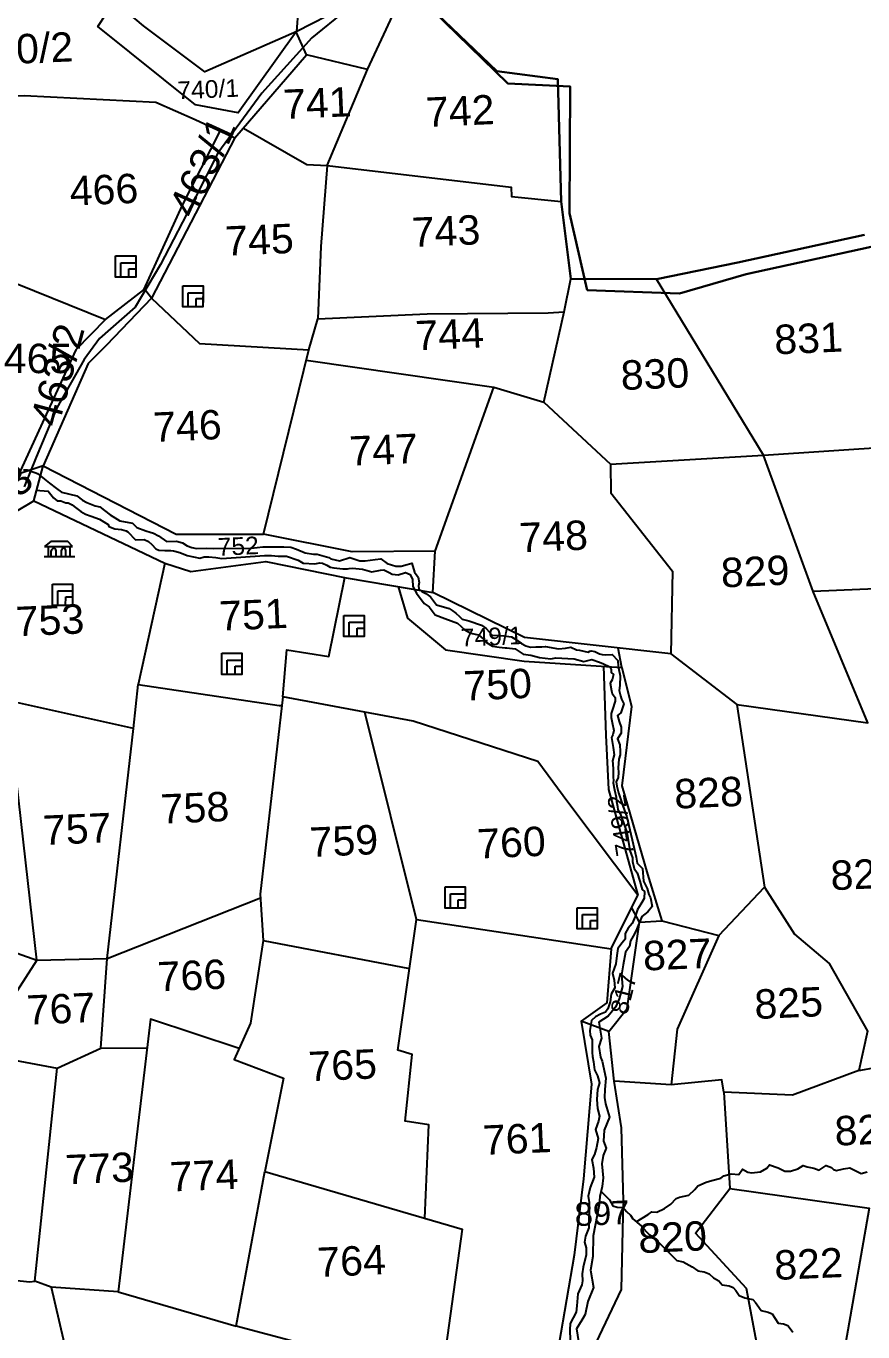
# Model space of a CAD drawing. Header units: inches. Extents: x 304037 to 460575, y 1453943 to 1639883.
# Drawn here: x 328879 to 329611, y 1605168 to 1606310 of the extents above; entities that cross this region are included whole.
import ezdxf

# ---------------------------------------------------------------- set-up
doc = ezdxf.new("R2010")
doc.units = ezdxf.units.IN
doc.header["$MEASUREMENT"] = 0
doc.linetypes.add('ACAD_ISO02W100', pattern=[15, 12, -3])
doc.linetypes.add('BORDER', pattern=[1.75, 0.5, -0.25, 0.5, -0.25, 0, -0.25])
for name, color, linetype in [('CARTTRACK', 30, 'ACAD_ISO02W100'), ('NALA', 4, 'Continuous'), ('SQUAREWELL', 5, 'Continuous'), ('SURVEY_BND', 7, 'Continuous'), ('SURVEY_NO', 7, 'Continuous'), ('VILLAGE_AREA', 1, 'Continuous')]:
    doc.layers.add(name, color=color, linetype=linetype)
doc.layers.add('VILL_BOUNDARY', color=6, linetype='BORDER', lineweight=30)
doc.styles.get("Standard").update_dxf_attribs({"font": 'arial.ttf'})

# ---------------------------------------------------------------- blocks, each defined once
blk = doc.blocks.new('raji')
at = {"layer": 'VILLAGE_AREA', "linetype": 'ByBlock'}
for points in [[(0.241, 0.085), (0.201, 0.128), (0.055, 0.128), (0.003, 0.085)], [(0, 0), (0.26, 0)], [(0.003, 0.085), (0.241, 0.085)], [(0.036, 0), (0.036, 0.083)], [(0.059, 0.004), (0.059, 0.049)], [(0.102, 0), (0.102, 0.048)], [(0.146, 0), (0.146, 0.055)], [(0.181, 0.053), (0.181, 0)], [(0.217, 0.085), (0.217, 0)]]:
    blk.add_lwpolyline(points, dxfattribs=at)
for centre, radius, start, end in [((0.081, 0.048), 0.0212, 359.9131, 180.0869), ((0.164, 0.053), 0.0178, 1.52, 170.7873)]:
    blk.add_arc(centre, radius, start, end, dxfattribs=at)
blk = doc.blocks.new('KALUVOYA')
at = {"layer": 'CARTTRACK', "linetype": 'ByBlock'}
blk.add_lwpolyline([(-53.86, 271.05), (-62.44, 264.03), (-66.69, 259.32), (-70.43, 254.23), (-72.32, 250.48), (-75.3, 244.78), (-77.43, 241.15), (-80.47, 238.47), (-81.77, 236.68), (-84.08, 232.57), (-85.84, 228.4), (-86.86, 225.86)], dxfattribs=at)
at = {"layer": 'NALA', "linetype": 'ByBlock'}
for points in [[(-86.91, 227.32), (-86.61, 227.3), (-85.95, 227.09), (-85.73, 226.99), (-85.14, 226.53), (-84.7, 226.18), (-84.11, 225.72), (-83.69, 225.41), (-82.4, 225.12), (-81.9, 224.75), (-81.54, 224.53), (-80.84, 224.27), (-80.42, 224.17), (-80.04, 223.87), (-79.55, 223.5), (-78.74, 222.99), (-77.67, 222.8), (-77.29, 222.42), (-76.52, 222.15), (-76.15, 222.01), (-75.87, 221.93), (-75.46, 221.7), (-74.77, 221.22), (-73.91, 221.25), (-73.4, 221.11), (-73.02, 220.87), (-72.62, 220.71), (-72.21, 220.63), (-71.36, 220.67), (-70.74, 220.64), (-67.54, 220.68), (-66.59, 220.77), (-65.29, 220.78), (-64.81, 220.79), (-64.21, 220.77), (-63.73, 220.58), (-62.98, 220.27), (-62.28, 220.15), (-61.96, 220.17), (-60.97, 219.89), (-60.82, 219.77), (-60.07, 219.6), (-59.19, 219.89), (-58.33, 219.61), (-57.9, 219.61), (-57.04, 219.71), (-56.57, 219.78), (-56.01, 219.36), (-55.65, 219.25), (-55.28, 219.16), (-54.84, 219.16), (-54.32, 219.3), (-53.94, 219.4), (-53.71, 218.65), (-53.39, 218.22), (-53.29, 217.75), (-53.36, 217.49), (-53.33, 217.21), (-53.08, 216.99), (-52.74, 216.83), (-52.33, 216.55), (-51.82, 215.86), (-50.74, 215.54), (-50.49, 215.37), (-50.18, 215.16), (-49.88, 214.86), (-49.64, 214.64), (-49.09, 214.51), (-48, 214.13), (-47.62, 213.85), (-47.09, 213.3), (-46.56, 213.27), (-46.12, 213.24), (-45.47, 213.15), (-45.03, 212.9), (-44.62, 212.58), (-44.25, 212.37), (-43.83, 212.27), (-43.4, 212.29), (-42.88, 212.29), (-42.58, 212.33), (-41.47, 212.13), (-40.88, 212.2), (-40.41, 212.27), (-39.94, 212.06), (-39.69, 212.03), (-38.94, 211.86), (-38.79, 211.92), (-38.7, 211.96), (-38.38, 211.9), (-37.99, 211.71), (-37.76, 211.65), (-37.46, 211.63), (-36.91, 211.64), (-36.41, 211.14), (-36.39, 210.66), (-36.31, 210.25), (-36.25, 209.99), (-36.23, 209.84), (-36.24, 209.02), (-36.3, 208.6), (-36.19, 208.15), (-36.11, 207.86), (-35.92, 207.47), (-36.17, 206.7), (-36.46, 206.46), (-36.3, 205.97), (-36.14, 205.49), (-36.14, 204.98), (-36.46, 204.48), (-36.25, 203.99), (-36.22, 203.42), (-36.21, 203.13), (-36.32, 202.77), (-36.39, 202.01), (-36.36, 201.63), (-36.39, 201.21), (-36.57, 200.84), (-36.5, 200.45), (-36.36, 199.89), (-36, 198.78), (-35.66, 197.87), (-34.86, 194.42), (-34.76, 193.92), (-34.33, 193.47), (-34.22, 192.38), (-33.92, 191.77), (-33.77, 191.25), (-33.63, 190.99), (-33.5, 190.24), (-33.86, 189.78), (-34.38, 189.38), (-34.84, 188.19), (-35.11, 187.73), (-35.32, 187.32), (-35.43, 186.83), (-35.77, 186.35), (-35.96, 185.28), (-36.1, 184.42), (-36.02, 183.44), (-36.3, 182.38), (-36.59, 181.69), (-37.22, 180.93), (-38.03, 180.4), (-37.79, 179.04), (-38.03, 178.33), (-37.87, 177.44), (-37.73, 177.08), (-37.42, 175.64), (-37.51, 174.68), (-37.53, 174.01), (-37.45, 173.46), (-37.12, 172.33), (-37.56, 171.23), (-37.62, 170.31), (-37.39, 169.71), (-37.64, 169.08), (-37.75, 168.38), (-37.65, 167.19), (-37.72, 166.43), (-37.92, 165.59), (-37.98, 164.89), (-38.48, 162.25), (-38.51, 160.49), (-38.71, 159.32), (-38.46, 157.87), (-38.93, 156.68), (-39.16, 155.57), (-39.44, 155.09), (-39.91, 154.34), (-39.74, 153.28)], [(-85.87, 225.6), (-84.83, 225.5), (-84.36, 224.94), (-84.05, 224.69), (-83.76, 224.68), (-83.33, 224.52), (-83.12, 224.52), (-82.79, 224.34), (-82.62, 224.21), (-82.39, 224.04), (-82.04, 223.78), (-81.65, 223.56), (-81.17, 223.39), (-80.46, 223.12), (-79.72, 222.66), (-79.68, 222.51), (-79.17, 222.31), (-78.59, 222.24), (-78.19, 222.13), (-78.05, 222.04), (-77.41, 221.38), (-76.66, 221.39), (-76.31, 221.24), (-76, 220.98), (-75.68, 220.62), (-75.42, 220.49), (-74.92, 220.48), (-74.39, 220.46), (-74.17, 220.45), (-73.63, 220.29), (-73.02, 220.05), (-71.93, 219.83), (-71.57, 219.93), (-71.17, 219.92), (-70.59, 219.87), (-70.06, 219.78), (-66.44, 220.05), (-65.86, 220.05), (-65.27, 219.98), (-64.8, 219.98), (-64.56, 219.99), (-63.59, 219.64), (-63.15, 219.4), (-62.18, 219.33), (-61.74, 219.43), (-61.51, 219.39), (-61.14, 219.24), (-60.86, 219.07), (-60.56, 219), (-60.29, 218.96), (-59.8, 218.92), (-59.4, 218.93), (-59.25, 218.96), (-58.96, 218.97), (-58.13, 218.88), (-57.33, 218.67), (-56.59, 218.81), (-56.31, 218.83), (-55.86, 218.6), (-55.6, 218.46), (-55.09, 218.41), (-54.46, 218.6), (-54.08, 218.44), (-53.88, 218.01), (-53.85, 217.42), (-53.54, 216.85), (-52.88, 215.97), (-52.45, 215.68), (-51.94, 215.01), (-51.13, 214.69), (-50.05, 214.3), (-49.42, 213.73), (-48.95, 213.46), (-48.25, 213.32), (-47.83, 212.94), (-47.59, 212.66), (-47.06, 212.34), (-46.49, 212.26), (-45.99, 212.22), (-45.84, 212.22), (-45.15, 212.12), (-44.46, 211.67), (-43.8, 211.58), (-43.07, 211.39), (-42.12, 211.29), (-41.7, 211.36), (-40.66, 211.3), (-40.14, 211.29), (-39.32, 211.05), (-38.62, 211.22), (-37.98, 211), (-37.65, 210.86), (-37.1, 210.61), (-36.99, 210.37), (-37, 210.12), (-36.79, 209.95), (-36.89, 209.49), (-37.07, 209.22), (-36.97, 208.56), (-36.89, 208.34), (-36.64, 208.01), (-36.65, 207.69), (-36.86, 206.98), (-36.98, 206.63), (-37, 206.3), (-36.91, 205.88), (-36.76, 205.2), (-36.83, 204.82), (-36.96, 204.6), (-36.82, 203.74), (-36.72, 203.13), (-36.87, 202.62), (-36.85, 202.36), (-36.81, 201.89), (-36.8, 201.19), (-36.78, 200.97), (-36.82, 200.74), (-36.7, 200.15), (-36.55, 199.52), (-36.53, 199.16), (-36.44, 198.73), (-36.41, 198.44), (-36.23, 198.14), (-35.66, 196.56), (-35.4, 195.01), (-35.18, 194.37), (-35.17, 194.05), (-35.02, 193.47), (-34.78, 193.09), (-34.55, 192.4), (-34.35, 191.69), (-34.15, 191.51), (-34.18, 190.92), (-34.45, 190.44), (-34.73, 189.97), (-34.93, 189.39), (-35.19, 188.79), (-35.52, 188.4), (-35.78, 187.95), (-35.79, 187.47), (-36.04, 187.16), (-36.41, 186.68), (-36.48, 186.07), (-36.58, 185.38), (-36.85, 184.57), (-36.71, 183.97), (-36.66, 183.32), (-36.98, 182.79), (-37.07, 182.13), (-37.24, 181.55), (-37.45, 181.26), (-37.87, 181.1), (-38.3, 180.85), (-38.63, 180.54), (-38.79, 179.71), (-38.74, 179.31), (-38.58, 178.92), (-38.59, 178.38), (-38.59, 177.84), (-38.54, 177.5), (-38.46, 177.04), (-38.38, 176.35), (-38.12, 175.86), (-37.95, 175.26), (-38.14, 174.68), (-38.19, 173.84), (-38.12, 173.06), (-37.96, 172.42), (-38.05, 171.99), (-38.3, 171.3), (-38.06, 170.53), (-38.21, 169.75), (-38.39, 169.16), (-38.6, 168.73), (-38.45, 167.99), (-38.41, 167.24), (-38.75, 166.37), (-38.91, 165.63), (-38.84, 165.07), (-38.87, 162.92), (-39.15, 162.22), (-39.23, 161.7), (-39.09, 161.22), (-39.09, 160.64), (-39.34, 159.59), (-39.41, 159.02), (-39.4, 158.43), (-39.44, 158.1), (-39.78, 157.31), (-39.83, 156.63), (-39.88, 156.29), (-39.92, 155.76), (-40.43, 154.79), (-40.46, 154.26), (-40.44, 153.38)], [(-34.84, 163.45), (-33.82, 164.08), (-33.5, 164.29), (-33.09, 164.26), (-32.42, 164.59), (-31.88, 164.94), (-31.43, 165.43), (-31.16, 165.55), (-30.36, 165.72), (-29.86, 166.2), (-29.6, 166.5), (-28.9, 166.82), (-28.4, 166.95), (-27.66, 167.15), (-27.38, 167.37), (-26.76, 167.52), (-26.13, 167.47), (-25.82, 167.92), (-25.34, 167.67), (-25.05, 167.61), (-24.29, 167.7), (-23.74, 168), (-23.52, 168.28), (-22.78, 168.04), (-22.2, 167.77), (-21.73, 167.75), (-21.1, 167.95), (-20.66, 168.25), (-20.31, 168.12), (-19.76, 168), (-19.28, 167.85), (-18.69, 168.23), (-18.26, 168.08), (-18.08, 167.9), (-17.81, 167.82), (-17.22, 167.97), (-16.68, 168.05), (-15.72, 167.55), (-15.23, 167.71)], [(-37.82, 166.01), (-37.09, 165.32), (-36.82, 164.81), (-36.45, 164.68), (-35.93, 164.66), (-35.65, 164.31), (-35.33, 164.02), (-35.13, 163.7), (-34.4, 163.09), (-33.97, 162.6), (-33.7, 162.34), (-33.34, 162.1), (-31.37, 160.16), (-30.84, 160.06), (-30.34, 159.77), (-30.07, 159.63), (-29.59, 159.27), (-29.05, 159.19), (-28.62, 159.04), (-28.26, 158.7), (-27.82, 158.43), (-27.53, 158.1), (-26.92, 158.02), (-26.59, 157.88), (-26.37, 157.6), (-26.08, 157.2), (-25.6, 156.99), (-24.93, 156.86), (-24.7, 156.59), (-24.55, 156.4), (-24.21, 155.92), (-23.62, 155.76), (-23.27, 155.62), (-22.76, 154.85), (-22.32, 154.77), (-21.95, 154.64), (-21.74, 154.39), (-21.51, 154.07)]]:
    blk.add_lwpolyline(points, dxfattribs=at)
at = {"layer": 'SQUAREWELL', "linetype": 'ByBlock'}
for points in [[(-79.11, 245.5), (-77.4, 245.5), (-77.4, 243.7), (-79.11, 243.7)], [(-78.65, 244.91), (-77.4, 244.91), (-77.4, 243.7), (-78.65, 243.7)], [(-77.99, 244.41), (-77.4, 244.41), (-77.4, 243.7), (-77.99, 243.7)], [(-73.39, 242.96), (-71.68, 242.96), (-71.68, 241.16), (-73.39, 241.16)], [(-72.93, 242.37), (-71.68, 242.37), (-71.68, 241.16), (-72.93, 241.16)], [(-72.27, 241.87), (-71.68, 241.87), (-71.68, 241.16), (-72.27, 241.16)], [(-84.45, 217.61), (-82.75, 217.61), (-82.75, 215.8), (-84.45, 215.8)], [(-84, 217.02), (-82.75, 217.02), (-82.75, 215.8), (-84, 215.8)], [(-83.33, 216.52), (-82.75, 216.52), (-82.75, 215.8), (-83.33, 215.8)], [(-59.69, 214.96), (-57.98, 214.96), (-57.98, 213.16), (-59.69, 213.16)], [(-59.24, 214.38), (-57.98, 214.38), (-57.98, 213.16), (-59.24, 213.16)], [(-58.57, 213.87), (-57.98, 213.87), (-57.98, 213.16), (-58.57, 213.16)], [(-70.06, 211.74), (-68.36, 211.74), (-68.36, 209.93), (-70.06, 209.93)], [(-69.61, 211.15), (-68.36, 211.15), (-68.36, 209.93), (-69.61, 209.93)], [(-68.94, 210.65), (-68.36, 210.65), (-68.36, 209.93), (-68.94, 209.93)], [(-51.08, 191.89), (-49.37, 191.89), (-49.37, 190.08), (-51.08, 190.08)], [(-50.63, 191.3), (-49.37, 191.3), (-49.37, 190.08), (-50.63, 190.08)], [(-49.96, 190.8), (-49.37, 190.8), (-49.37, 190.08), (-49.96, 190.08)], [(-39.87, 190.13), (-38.16, 190.13), (-38.16, 188.33), (-39.87, 188.33)], [(-39.41, 189.55), (-38.16, 189.55), (-38.16, 188.33), (-39.41, 188.33)], [(-38.74, 189.04), (-38.16, 189.04), (-38.16, 188.33), (-38.74, 188.33)]]:
    blk.add_lwpolyline(points, close=True, dxfattribs=at)
at = {"layer": 'SURVEY_BND', "linetype": 'ByBlock'}
for points in [[(-59.77, 282.13), (-57.97, 273.53), (-59.18, 271.77), (-59.85, 266.56), (-63.73, 264.57), (-63.15, 272.08)], [(-82.66, 271.09), (-85.93, 273.15), (-90.21, 274.65), (-92.3, 274.63), (-97.92, 266.31), (-102.03, 256.97), (-98.06, 259.04), (-95.65, 258.8), (-86.88, 259.11), (-75.69, 258.55), (-72.35, 257.09), (-68.98, 255.53), (-62.91, 262.6), (-63.77, 264.56), (-68.69, 257.66), (-72.34, 258.34), (-80.63, 265), (-79.2, 267.15)], [(-63.73, 264.57), (-71.53, 261.15), (-76.74, 265.04), (-79.05, 266.97), (-82.02, 270.45), (-82.14, 270.3), (-82.66, 271.09), (-80.88, 271.72)], [(-57.73, 261.34), (-54.37, 268.56)], [(-68.26, 256.37), (-62.88, 253.28), (-61.14, 253.18), (-57.73, 261.34), (-62.91, 262.6)], [(-89.11, 243.77), (-79.97, 240.09), (-76.72, 242.62), (-73.42, 249.8), (-70.23, 256.11)], [(-68.98, 255.53), (-76.05, 241.9), (-71.98, 238.05), (-62.7, 237.53)], [(-24.05, 228.6), (-12.96, 229.35), (0.43, 229.79), (0.11, 254.15)], [(-61.14, 253.18), (-61.66, 246.32), (-61.93, 240.17), (-52.64, 240.6), (-42.36, 240.68), (-41.01, 240.77), (-40.44, 243.56)], [(-61.14, 253.18), (-45.51, 251.36), (-45.49, 250.58), (-41.26, 250.13)], [(-42.71, 233.09), (-37.05, 227.83), (-24.05, 228.6), (-33.16, 243.56)], [(-76.05, 241.9), (-79.88, 237.9), (-81.43, 236.34), (-85.25, 227.66), (-73.96, 221.86), (-66.54, 221.87)], [(-76.05, 241.9), (-76.65, 242.68)], [(-79.97, 240.09), (-82.49, 237.51), (-88.27, 224.85), (-93.98, 221.63), (-100.17, 222.47), (-99.45, 226.38), (-105.55, 226.28)], [(-86.03, 224.68), (-74.92, 219.38), (-72.69, 218.67), (-66.34, 219.55), (-59.5, 218.15), (-52.15, 216.92), (-51.95, 220.41), (-58.99, 220.36), (-66.54, 221.87), (-62.7, 237.53), (-61.93, 240.17)], [(-62.92, 236.64), (-46.98, 234.35), (-42.71, 233.09), (-41.01, 240.77)], [(-51.95, 220.41), (-46.98, 234.35)], [(-100.37, 221.56), (-93.7, 220.12), (-86.03, 224.68), (-85.25, 227.66), (-87.3, 226.98), (-92.02, 231.67)], [(5.31, 218.1), (-19.83, 217.01), (-24.05, 228.6)], [(-37.05, 227.83), (-37.02, 225.38), (-31.77, 218.73), (-31.93, 211.71), (-44.34, 213.09), (-52.15, 216.92)], [(-79.78, 185.78), (-77.56, 205.35), (-96.2, 209.45), (-93.7, 220.12)], [(-74.92, 219.38), (-77.16, 209.08), (-65.18, 207.31), (-64.95, 207.29)], [(-64.87, 208.03), (-64.55, 212.03), (-60.98, 211.48), (-59.61, 218.17)], [(-55.09, 217.41), (-54.3, 214.74), (-51.06, 212.04), (-44.39, 211.09), (-36.08, 210.56), (-36.4, 212.2)], [(-31.93, 211.71), (-26.31, 207.4), (-15.17, 205.86), (-19.83, 217.01)], [(-37.65, 210.66), (-37.44, 204.8), (-37.2, 200.17), (-34.7, 191.21)], [(-36.08, 210.56), (-35.26, 207.22), (-36.09, 200.48), (-33.88, 192.99), (-32.66, 189.03), (-27.84, 187.77), (-23.96, 191.89)], [(-77.56, 205.35), (-77.16, 209.08)], [(-85.76, 185.65), (-88.28, 207.71)], [(-36.97, 186.63), (-34.7, 191.21), (-40.66, 199.1), (-43.2, 202.55), (-53.8, 205.97), (-57.92, 206.73), (-64.87, 208.03), (-66.78, 191.26), (-66.54, 187.33), (-54.1, 184.96)], [(-53.52, 189.12), (-57.92, 206.73)], [(-26.31, 207.4), (-23.96, 191.89), (-21.39, 187.91), (-18.46, 185.4), (-15.19, 179.67), (-15.92, 176.32), (-5.63, 178.18), (-10.89, 192.71)], [(-80.32, 178.16), (-79.78, 185.78), (-66.77, 190.96)], [(-98.27, 190.1), (-85.76, 185.65), (-79.78, 185.78)], [(-34.56, 188.9), (-35.23, 190.13)], [(-52.8, 163.75), (-52.45, 171.68), (-54.45, 171.99), (-53.87, 177.66), (-55.08, 178.01), (-53.52, 189.12), (-36.97, 186.63), (-37.35, 182.06), (-39.53, 180.49)], [(-37.16, 179.62), (-35.62, 181.58), (-34.56, 188.9), (-32.66, 189.03)], [(-27.84, 187.77), (-31.36, 179.83), (-31.86, 175.09)], [(-66.54, 187.33), (-67.6, 180.3), (-69, 177.23), (-64.8, 175.62), (-66.37, 167.71)], [(-85.76, 185.65), (-90.85, 177.75), (-84.03, 176.47)], [(-68.58, 178.16), (-76.09, 180.63), (-78.83, 157.47), (-68.82, 154.56)], [(-27.4, 174.46), (-27.58, 175.5), (-31.86, 175.09), (-36.71, 175.39), (-37.16, 179.62), (-39.53, 180.49), (-38.63, 175.14), (-39.31, 167.1), (-40.11, 160.62), (-41.41, 153.02), (-41.89, 150.87), (-46, 139.8), (-51.88, 139.8), (-50.7, 145.01), (-49.6, 151.8), (-41.89, 150.87)], [(-78.83, 157.47), (-84.52, 157.86), (-85.91, 158.36), (-84.03, 176.47), (-80.32, 178.16), (-76.37, 178.21)], [(-41.89, 150.87), (-39.55, 150.34), (-36.09, 157.68), (-35.91, 165.23), (-36.09, 171.42), (-36.71, 175.39)], [(-15.92, 176.32), (-21.55, 174.21), (-27.4, 174.46), (-26.87, 166.29)], [(-49.6, 151.8), (-63.48, 153.14), (-68.82, 154.56), (-66.37, 167.71), (-49.61, 162.82), (-51.11, 151.95)], [(-6.28, 147.63), (-17.25, 151.97), (-24.32, 151.74), (-25.45, 157.79), (-29.79, 162.48), (-26.87, 166.29), (-15.03, 164.62), (-17.25, 151.97)], [(-96.89, 164.4), (-98.58, 159.58), (-86.35, 158.3), (-85.91, 158.36)], [(-84.52, 157.86), (-82.39, 148.7), (-81.12, 139.31)]]:
    blk.add_lwpolyline(points, dxfattribs=at)
at = {"layer": 'VILL_BOUNDARY', "linetype": 'ByBlock'}
blk.add_lwpolyline([(-54.37, 268.56), (-46.72, 261.21), (-41.56, 260.55), (-41.26, 250.13), (-40.44, 243.56), (-33.16, 243.56), (-26.25, 244.97), (-15.49, 247.34)], dxfattribs=at)
at = {"layer": 'VILLAGE_AREA', "linetype": 'ByBlock', "xscale": 10, "yscale": 10, "zscale": 10}
blk.add_blockref('raji', (-85.15, 219.94), dxfattribs=at)
at = {"layer": 'SURVEY_NO', "linetype": 'ByBlock'}
for s, height, rotation, p in [('740/2', 2.5, 2.5039, (-91.4, 261.65)), ('740/1', 1.5, 2.5039, (-73.84, 258.81)), ('741', 2.5, 2.5039, (-64.84, 257.13)), ('742', 2.5, 2.5039, (-52.7, 256.47)), ('463/1', 2.5, 65.5187, (-72.41, 248.57)), ('466', 2.5, 2.5039, (-82.96, 249.76)), ('743', 2.5, 2.5039, (-53.9, 246.26)), ('745', 2.5, 2.5039, (-69.75, 245.51)), ('744', 2.5, 2.5039, (-53.59, 237.48)), ('831', 2.5, 2.5039, (-23.1, 237.16)), ('463/2', 2.5, 75.072, (-83.96, 230.85)), ('465', 2.5, 0.0282, (-88.6, 235.53)), ('830', 2.5, 2.5039, (-36.14, 234.12)), ('746', 2.5, 2.5039, (-75.86, 229.69)), ('747', 2.5, 2.5039, (-59.19, 227.67)), ('463/3', 2.5, 39.3498, (-92.62, 220.55)), ('748', 2.5, 2.5039, (-44.75, 220.32)), ('752', 1.5, 2.5039, (-70.39, 220.02)), ('829', 2.5, 2.5039, (-27.62, 217.35)), ('753', 2.5, 2.5039, (-87.52, 213.17)), ('751', 2.5, 2.5039, (-70.24, 213.65)), ('749/1', 1.5, 2.5039, (-49.73, 212.31)), ('750', 2.5, 2.5039, (-49.49, 207.72)), ('828', 2.5, 2.5039, (-31.57, 198.55)), ('758', 2.5, 2.5039, (-75.2, 197.24)), ('749/2', 1.5, 98.9202, (-35.03, 194.65)), ('757', 2.5, 2.5039, (-85.2, 195.43)), ('759', 2.5, 2.5039, (-62.54, 194.43)), ('760', 2.5, 2.5039, (-48.31, 194.3)), ('825', 2.5, 2.5039, (-18.29, 191.63)), ('827', 2.5, 2.5039, (-34.22, 184.79)), ('766', 2.5, 2.5039, (-75.45, 182.99)), ('817', 1.5, 76.1954, (-35.61, 180.97)), ('825', 2.5, 2.5039, (-24.75, 180.68)), ('767', 2.5, 2.5039, (-86.57, 180.15)), ('765', 2.5, 2.5039, (-62.64, 175.37)), ('824', 2.5, 2.5039, (-17.93, 169.92)), ('761', 2.5, 2.5039, (-47.81, 169.12)), ('773', 2.5, 2.5039, (-83.28, 166.59)), ('774', 2.5, 2.5039, (-74.4, 165.99)), ('897', 2, 2.5039, (-40.02, 163.07)), ('820', 2.5, 2.5039, (-34.6, 160.78)), ('764', 2.5, 2.5039, (-61.87, 158.73)), ('822', 2.5, 2.5039, (-23.05, 158.51))]:
    blk.add_text(s, height=height, rotation=rotation, dxfattribs=at).set_placement(p)
blk = doc.blocks.new('ISAKAPALLE')
at = {"layer": 'VILL_BOUNDARY', "linetype": 'ByBlock'}
for points in [[(-68.57, -309.07), (-49.2, -310.44), (-35.06, -306.95), (-8.63, -302.15)], [(-103.96, -243.54), (-83.57, -265.07), (-70.51, -266.18), (-71.69, -292.72), (-68.57, -309.07)]]:
    blk.add_lwpolyline(points, dxfattribs=at)

msp = doc.modelspace()

# ---------------------------------------------------------------- block references
at = {"linetype": 'ByBlock', "xscale": 4.163974734078674, "yscale": 4.163974734110525, "zscale": 4.163974734085767, "rotation": 2.150469587952095}
msp.add_blockref('ISAKAPALLE', (329606.6, 1607375.9), dxfattribs=at)
at = {"layer": 'SURVEY_NO', "linetype": 'ByBlock', "xscale": 10.28897121464032, "yscale": 10.28897121457703, "zscale": 10.28897121467575, "rotation": 359.9644961035237}
msp.add_blockref('KALUVOYA', (329769.8, 1603582.8), dxfattribs=at)

doc.saveas('drawing.dxf')
